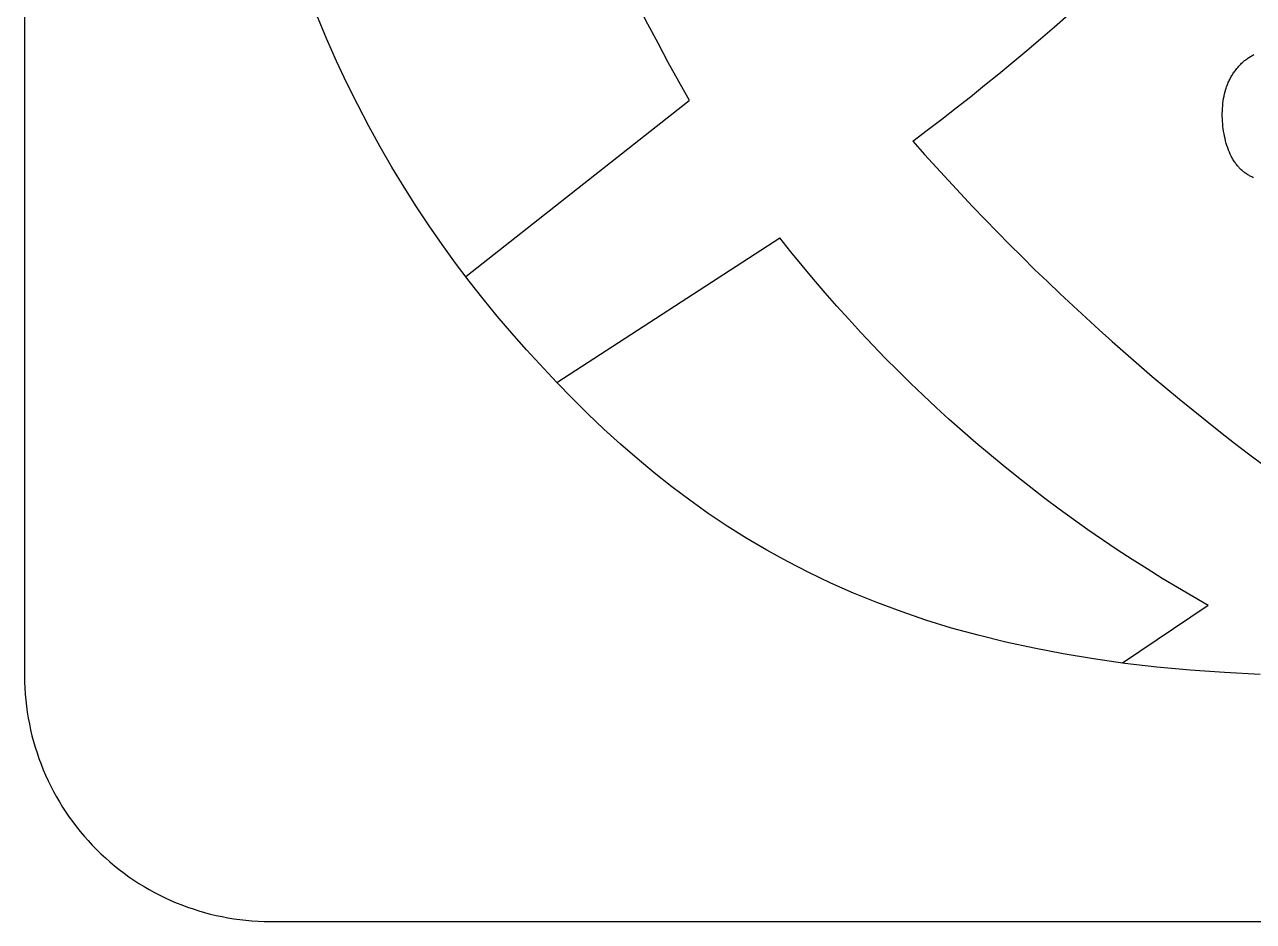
# Model space of a CAD drawing. Extents: x -66 to 16, y -52 to 43.
# Drawn here: x -16 to -0.99, y -3 to 7.95 of the extents above; entities that cross this region are included whole.
import ezdxf

# ---------------------------------------------------------------- set-up
doc = ezdxf.new("R2010")
doc.units = 0
doc.layers.add('CURVES', color=7, linetype='CONTINUOUS')
doc.layers.add('DEFAULT', color=7, linetype='CONTINUOUS')

msp = doc.modelspace()

# ---------------------------------------------------------------- linework, layer by layer
at = {"layer": 'CURVES'}
msp.add_lwpolyline([(-16, 0, 0.414214), (-13, -3), (13, -3, 0.414214), (16, 0), (16, 40, 0.414214), (13, 43), (-13, 43, 0.414214), (-16, 40)], format="xyb", close=True, dxfattribs=at)
msp.add_lwpolyline([(-16, 0, 0.414214), (-13, -3), (13, -3, 0.414214), (16, 0), (16, 40, 0.414214), (13, 43), (-13, 43, 0.414214), (-16, 40)], format="xyb", close=True, dxfattribs=at)
msp.add_lwpolyline([(-0.909, 0.017), (-1.342, 0.039), (-1.762, 0.069), (-2.168, 0.106), (-2.562, 0.152), (-2.943, 0.206), (-3.312, 0.267), (-3.67, 0.336), (-4.016, 0.411), (-4.351, 0.495), (-4.676, 0.584), (-4.99, 0.681), (-5.294, 0.785), (-5.589, 0.894), (-5.875, 1.01), (-6.152, 1.133), (-6.42, 1.261), (-6.681, 1.395), (-6.934, 1.534), (-7.179, 1.679), (-7.417, 1.829), (-7.649, 1.984), (-7.875, 2.145), (-8.095, 2.309), (-8.309, 2.479), (-8.518, 2.653), (-8.723, 2.831), (-8.923, 3.014), (-9.119, 3.2), (-9.311, 3.39), (-9.5, 3.583), (-9.869, 3.981), (-10.049, 4.185), (-10.226, 4.393), (-10.399, 4.605), (-10.569, 4.822), (-10.735, 5.042), (-10.898, 5.267), (-11.058, 5.496), (-11.213, 5.73), (-11.365, 5.969), (-11.513, 6.213), (-11.656, 6.461), (-11.796, 6.715), (-11.931, 6.975), (-12.062, 7.24), (-12.189, 7.51), (-12.311, 7.786), (-12.429, 8.068)], dxfattribs=at)
msp.add_lwpolyline([(-0.909, 0.017), (-1.342, 0.039), (-1.762, 0.069), (-2.168, 0.106), (-2.562, 0.152), (-2.943, 0.206), (-3.312, 0.267), (-3.67, 0.336), (-4.016, 0.411), (-4.351, 0.495), (-4.676, 0.584), (-4.99, 0.681), (-5.294, 0.785), (-5.589, 0.894), (-5.875, 1.01), (-6.152, 1.133), (-6.42, 1.261), (-6.681, 1.395), (-6.934, 1.534), (-7.179, 1.679), (-7.417, 1.829), (-7.649, 1.984), (-7.875, 2.145), (-8.095, 2.309), (-8.309, 2.479), (-8.518, 2.653), (-8.723, 2.831), (-8.923, 3.014), (-9.119, 3.2), (-9.311, 3.39), (-9.5, 3.583), (-9.869, 3.981), (-10.049, 4.185), (-10.226, 4.393), (-10.399, 4.605), (-10.569, 4.822), (-10.735, 5.042), (-10.898, 5.267), (-11.058, 5.496), (-11.213, 5.73), (-11.365, 5.969), (-11.513, 6.213), (-11.656, 6.461), (-11.796, 6.715), (-11.931, 6.975), (-12.062, 7.24), (-12.189, 7.51), (-12.311, 7.786), (-12.429, 8.068)], dxfattribs=at)
at = {"layer": 'DEFAULT'}
for p, q in [((-10.612, 4.878), (-7.881, 7.028)), ((-9.5, 3.583), (-6.775, 5.35)), ((-1.542, 0.86), (-2.59, 0.156))]:
    msp.add_line(p, q, dxfattribs=at)
msp.add_lwpolyline([(-0.989, 6.084), (-0.999, 6.089), (-1.009, 6.094), (-1.019, 6.098), (-1.029, 6.104), (-1.038, 6.109), (-1.048, 6.114), (-1.057, 6.12), (-1.067, 6.126), (-1.076, 6.132), (-1.085, 6.138), (-1.094, 6.145), (-1.103, 6.151), (-1.112, 6.158), (-1.121, 6.165), (-1.129, 6.173), (-1.138, 6.18), (-1.146, 6.188), (-1.154, 6.196), (-1.163, 6.204), (-1.17, 6.213), (-1.178, 6.222), (-1.186, 6.231), (-1.194, 6.24), (-1.201, 6.25), (-1.208, 6.259), (-1.215, 6.269), (-1.222, 6.28), (-1.229, 6.29), (-1.236, 6.301), (-1.242, 6.312), (-1.249, 6.324), (-1.255, 6.335), (-1.261, 6.347), (-1.273, 6.371), (-1.284, 6.396), (-1.294, 6.422), (-1.304, 6.449), (-1.313, 6.476), (-1.322, 6.504), (-1.33, 6.533), (-1.337, 6.562), (-1.343, 6.591), (-1.349, 6.621), (-1.354, 6.651), (-1.359, 6.682), (-1.362, 6.713), (-1.365, 6.744), (-1.368, 6.775), (-1.369, 6.806), (-1.37, 6.837), (-1.37, 6.868), (-1.369, 6.899), (-1.368, 6.93), (-1.365, 6.961), (-1.362, 6.992), (-1.358, 7.022), (-1.354, 7.052), (-1.348, 7.081), (-1.342, 7.11), (-1.335, 7.138), (-1.327, 7.166), (-1.322, 7.18), (-1.318, 7.194), (-1.313, 7.207), (-1.308, 7.22), (-1.303, 7.233), (-1.297, 7.246), (-1.292, 7.259), (-1.286, 7.271), (-1.28, 7.283), (-1.274, 7.295), (-1.267, 7.307), (-1.261, 7.319), (-1.254, 7.331), (-1.247, 7.342), (-1.24, 7.353), (-1.233, 7.364), (-1.226, 7.375), (-1.218, 7.386), (-1.21, 7.396), (-1.202, 7.407), (-1.194, 7.417), (-1.186, 7.427), (-1.178, 7.436), (-1.169, 7.446), (-1.161, 7.455), (-1.152, 7.464), (-1.143, 7.473), (-1.134, 7.482), (-1.125, 7.49), (-1.115, 7.499), (-1.106, 7.507), (-1.097, 7.515), (-1.087, 7.522), (-1.077, 7.53), (-1.067, 7.537), (-1.057, 7.544), (-1.047, 7.551), (-1.037, 7.558), (-1.027, 7.564), (-1.017, 7.571), (-1.006, 7.577), (-0.996, 7.582), (-0.985, 7.588)], dxfattribs=at)
at = {"layer": 'DEFAULT', "extrusion": (0, 0, -1)}
for centre, radius, start, end in [((-18.919, 22.173), 30.782, 330.5283, 346.325), ((-7.075, 16.199), 17.593, 299.3259, 321.9273)]:
    msp.add_arc(centre, radius, start, end, dxfattribs=at)
at = {"layer": 'DEFAULT'}
for centre, radius, start, end in [((-23.56, 31.124), 30.72, 306.8164, 320.0788), ((16.163, 25.303), 28.402, 221.3729, 235.315)]:
    msp.add_arc(centre, radius, start, end, dxfattribs=at)

doc.saveas('drawing.dxf')
